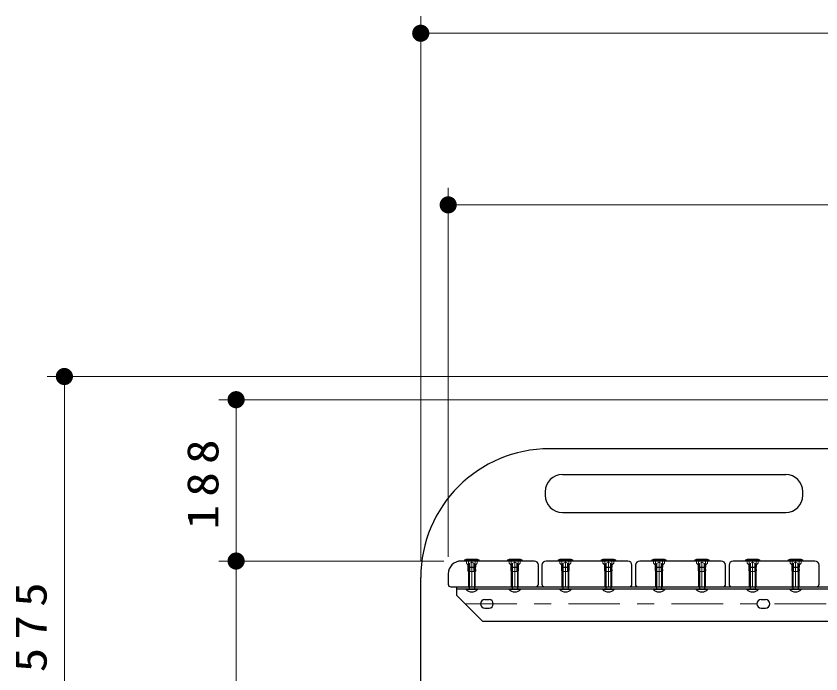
# Model space of a CAD drawing. Units: millimetres on the paper, scale 1:20. Extents: x -385 to 0, y 0 to 267.
# Drawn here: x -133.59 to -86.72, y 113 to 151.32 of the extents above; entities that cross this region are included whole.
import ezdxf

# ---------------------------------------------------------------- set-up
doc = ezdxf.new("R2010")
doc.units = ezdxf.units.MM
doc.linetypes.add('USER1', pattern=[4.5, 2.5, -2])
doc.linetypes.add('USER2', pattern=[6, 3, -1, 1, -1])
doc.layers.add('1_20', color=7, linetype='Continuous', lineweight=13)
doc.styles.add('ＭＳ ゴシック', font='')
doc.styles.get('ＭＳ ゴシック').set_extended_font_data('MS Gothic')

# ---------------------------------------------------------------- blocks, each defined once
blk = doc.blocks.new('filled_dot')
at = {"color": 0, "linetype": 'Continuous', "lineweight": -2, "const_width": 1.25}
blk.add_lwpolyline([(-0.625, 0, 1), (0.625, 0, 1)], format="xyb", close=True, dxfattribs=at)

msp = doc.modelspace()

# ---------------------------------------------------------------- linework, layer by layer
at = {"layer": '1_20'}
for p, q in [((-110.025, 119.613), (-110.025, 151.323)), ((-110.025, 150.323), (-54.025, 150.323)), ((-108.425, 119.823), (-108.425, 141.323)), ((-108.425, 140.323), (-59.375, 140.323)), ((-59.025, 130.323), (-131.775, 130.323)), ((-130.775, 101.573), (-130.775, 130.323)), ((-59.625, 128.973), (-121.775, 128.973)), ((-120.775, 119.573), (-120.775, 128.973)), ((-110.475, 119.573), (-121.775, 119.573)), ((-108.675, 119.573), (-121.775, 119.573)), ((-120.775, 101.573), (-120.775, 119.573)), ((-107.375, 119.673), (-107.475, 119.648)), ((-107.475, 119.648), (-106.625, 119.648)), ((-107.475, 119.648), (-107.475, 119.573)), ((-107.475, 119.573), (-106.625, 119.573)), ((-107.375, 119.673), (-106.725, 119.673)), ((-107.368, 119.548), (-107.368, 119.448)), ((-107.2, 119.423), (-107.05, 119.51)), ((-107.05, 119.51), (-106.9, 119.423)), ((-106.731, 119.548), (-106.731, 119.448)), ((-106.725, 119.673), (-106.625, 119.648)), ((-106.625, 119.648), (-106.625, 119.573)), ((-104.875, 119.673), (-104.975, 119.648)), ((-104.975, 119.648), (-104.125, 119.648)), ((-104.975, 119.648), (-104.975, 119.573)), ((-104.975, 119.573), (-104.125, 119.573)), ((-104.875, 119.673), (-104.225, 119.673)), ((-104.868, 119.548), (-104.868, 119.448)), ((-104.7, 119.423), (-104.55, 119.51)), ((-104.55, 119.51), (-104.4, 119.423)), ((-104.231, 119.548), (-104.231, 119.448)), ((-104.225, 119.673), (-104.125, 119.648)), ((-104.125, 119.648), (-104.125, 119.573)), ((-101.925, 119.673), (-102.025, 119.648)), ((-102.025, 119.648), (-101.175, 119.648)), ((-102.025, 119.648), (-102.025, 119.573)), ((-102.025, 119.573), (-101.175, 119.573)), ((-101.925, 119.673), (-101.275, 119.673)), ((-101.918, 119.548), (-101.918, 119.448)), ((-101.75, 119.423), (-101.6, 119.51)), ((-101.6, 119.51), (-101.45, 119.423)), ((-101.281, 119.548), (-101.281, 119.448)), ((-101.275, 119.673), (-101.175, 119.648)), ((-101.175, 119.648), (-101.175, 119.573)), ((-99.425, 119.673), (-99.525, 119.648)), ((-99.525, 119.648), (-98.675, 119.648)), ((-99.525, 119.648), (-99.525, 119.573)), ((-99.525, 119.573), (-98.675, 119.573)), ((-99.425, 119.673), (-98.775, 119.673)), ((-99.418, 119.548), (-99.418, 119.448)), ((-99.25, 119.423), (-99.1, 119.51)), ((-99.1, 119.51), (-98.95, 119.423)), ((-98.781, 119.548), (-98.781, 119.448)), ((-98.775, 119.673), (-98.675, 119.648)), ((-98.675, 119.648), (-98.675, 119.573)), ((-96.475, 119.673), (-96.575, 119.648)), ((-96.575, 119.648), (-95.725, 119.648)), ((-96.575, 119.648), (-96.575, 119.573)), ((-96.575, 119.573), (-95.725, 119.573)), ((-96.475, 119.673), (-95.825, 119.673)), ((-96.468, 119.548), (-96.468, 119.448)), ((-96.3, 119.423), (-96.15, 119.51)), ((-96.15, 119.51), (-96, 119.423)), ((-95.831, 119.548), (-95.831, 119.448)), ((-95.825, 119.673), (-95.725, 119.648)), ((-95.725, 119.648), (-95.725, 119.573)), ((-93.975, 119.673), (-94.075, 119.648)), ((-94.075, 119.648), (-93.225, 119.648)), ((-94.075, 119.648), (-94.075, 119.573)), ((-94.075, 119.573), (-93.225, 119.573)), ((-93.975, 119.673), (-93.325, 119.673)), ((-93.968, 119.548), (-93.968, 119.448)), ((-93.8, 119.423), (-93.65, 119.51)), ((-93.65, 119.51), (-93.5, 119.423)), ((-93.331, 119.548), (-93.331, 119.448)), ((-93.325, 119.673), (-93.225, 119.648)), ((-93.225, 119.648), (-93.225, 119.573)), ((-91.025, 119.673), (-91.125, 119.648)), ((-91.125, 119.648), (-90.275, 119.648)), ((-91.125, 119.648), (-91.125, 119.573)), ((-91.125, 119.573), (-90.275, 119.573)), ((-91.025, 119.673), (-90.375, 119.673)), ((-91.018, 119.548), (-91.018, 119.448)), ((-90.85, 119.423), (-90.7, 119.51)), ((-90.7, 119.51), (-90.55, 119.423)), ((-90.381, 119.548), (-90.381, 119.448)), ((-90.375, 119.673), (-90.275, 119.648)), ((-90.275, 119.648), (-90.275, 119.573)), ((-88.525, 119.673), (-88.625, 119.648)), ((-88.625, 119.648), (-87.775, 119.648)), ((-88.625, 119.648), (-88.625, 119.573)), ((-88.625, 119.573), (-87.775, 119.573)), ((-88.525, 119.673), (-87.875, 119.673)), ((-88.518, 119.548), (-88.518, 119.448)), ((-88.35, 119.423), (-88.2, 119.51)), ((-88.2, 119.51), (-88.05, 119.423)), ((-87.881, 119.548), (-87.881, 119.448)), ((-87.875, 119.673), (-87.775, 119.648)), ((-87.775, 119.648), (-87.775, 119.573)), ((-107.368, 119.448), (-107.293, 119.373)), ((-107.293, 119.373), (-107.29, 119.373)), ((-107.275, 119.358), (-107.275, 118.998)), ((-107.2, 119.423), (-107.2, 118.973)), ((-107.175, 119.438), (-107.175, 118.973)), ((-106.925, 119.438), (-106.925, 118.973)), ((-106.9, 119.423), (-106.9, 118.973)), ((-106.84, 119.223), (-106.825, 119.226)), ((-106.84, 119.223), (-106.84, 119.073)), ((-106.84, 119.073), (-106.825, 119.071)), ((-106.825, 119.358), (-106.825, 119.226)), ((-106.825, 119.071), (-106.825, 118.998)), ((-106.81, 119.373), (-106.806, 119.373)), ((-106.731, 119.448), (-106.806, 119.373)), ((-104.868, 119.448), (-104.793, 119.373)), ((-104.793, 119.373), (-104.79, 119.373)), ((-104.775, 119.358), (-104.775, 118.998)), ((-104.7, 119.423), (-104.7, 118.973)), ((-104.675, 119.438), (-104.675, 118.973)), ((-104.425, 119.438), (-104.425, 118.973)), ((-104.4, 119.423), (-104.4, 118.973)), ((-104.34, 119.223), (-104.325, 119.226)), ((-104.34, 119.223), (-104.34, 119.073)), ((-104.34, 119.073), (-104.325, 119.071)), ((-104.325, 119.358), (-104.325, 119.226)), ((-104.325, 119.071), (-104.325, 118.998)), ((-104.31, 119.373), (-104.306, 119.373)), ((-104.231, 119.448), (-104.306, 119.373)), ((-101.918, 119.448), (-101.843, 119.373)), ((-101.843, 119.373), (-101.84, 119.373)), ((-101.825, 119.358), (-101.825, 118.998)), ((-101.75, 119.423), (-101.75, 118.973)), ((-101.725, 119.438), (-101.725, 118.973)), ((-101.475, 119.438), (-101.475, 118.973)), ((-101.45, 119.423), (-101.45, 118.973)), ((-101.39, 119.223), (-101.375, 119.226)), ((-101.39, 119.223), (-101.39, 119.073)), ((-101.39, 119.073), (-101.375, 119.071)), ((-101.375, 119.358), (-101.375, 119.226)), ((-101.375, 119.071), (-101.375, 118.998)), ((-101.36, 119.373), (-101.356, 119.373)), ((-101.281, 119.448), (-101.356, 119.373)), ((-99.418, 119.448), (-99.343, 119.373)), ((-99.343, 119.373), (-99.34, 119.373)), ((-99.325, 119.358), (-99.325, 118.998)), ((-99.25, 119.423), (-99.25, 118.973)), ((-99.225, 119.438), (-99.225, 118.973)), ((-98.975, 119.438), (-98.975, 118.973)), ((-98.95, 119.423), (-98.95, 118.973)), ((-98.89, 119.223), (-98.875, 119.226)), ((-98.89, 119.223), (-98.89, 119.073)), ((-98.89, 119.073), (-98.875, 119.071)), ((-98.875, 119.358), (-98.875, 119.226)), ((-98.875, 119.071), (-98.875, 118.998)), ((-98.86, 119.373), (-98.856, 119.373)), ((-98.781, 119.448), (-98.856, 119.373)), ((-96.468, 119.448), (-96.393, 119.373)), ((-96.393, 119.373), (-96.39, 119.373)), ((-96.375, 119.358), (-96.375, 118.998)), ((-96.3, 119.423), (-96.3, 118.973)), ((-96.275, 119.438), (-96.275, 118.973)), ((-96.025, 119.438), (-96.025, 118.973)), ((-96, 119.423), (-96, 118.973)), ((-95.94, 119.223), (-95.925, 119.226)), ((-95.94, 119.223), (-95.94, 119.073)), ((-95.94, 119.073), (-95.925, 119.071)), ((-95.925, 119.358), (-95.925, 119.226)), ((-95.925, 119.071), (-95.925, 118.998)), ((-95.91, 119.373), (-95.906, 119.373)), ((-95.831, 119.448), (-95.906, 119.373)), ((-93.968, 119.448), (-93.893, 119.373)), ((-93.893, 119.373), (-93.89, 119.373)), ((-93.875, 119.358), (-93.875, 118.998)), ((-93.8, 119.423), (-93.8, 118.973)), ((-93.775, 119.438), (-93.775, 118.973)), ((-93.525, 119.438), (-93.525, 118.973)), ((-93.5, 119.423), (-93.5, 118.973)), ((-93.44, 119.223), (-93.425, 119.226)), ((-93.44, 119.223), (-93.44, 119.073)), ((-93.44, 119.073), (-93.425, 119.071)), ((-93.425, 119.358), (-93.425, 119.226)), ((-93.425, 119.071), (-93.425, 118.998)), ((-93.41, 119.373), (-93.406, 119.373)), ((-93.331, 119.448), (-93.406, 119.373)), ((-91.018, 119.448), (-90.943, 119.373)), ((-90.943, 119.373), (-90.94, 119.373)), ((-90.925, 119.358), (-90.925, 118.998)), ((-90.85, 119.423), (-90.85, 118.973)), ((-90.825, 119.438), (-90.825, 118.973)), ((-90.575, 119.438), (-90.575, 118.973)), ((-90.55, 119.423), (-90.55, 118.973)), ((-90.49, 119.223), (-90.475, 119.226)), ((-90.49, 119.223), (-90.49, 119.073)), ((-90.49, 119.073), (-90.475, 119.071)), ((-90.475, 119.358), (-90.475, 119.226)), ((-90.475, 119.071), (-90.475, 118.998)), ((-90.46, 119.373), (-90.456, 119.373)), ((-90.381, 119.448), (-90.456, 119.373)), ((-88.518, 119.448), (-88.443, 119.373)), ((-88.443, 119.373), (-88.44, 119.373)), ((-88.425, 119.358), (-88.425, 118.998)), ((-88.35, 119.423), (-88.35, 118.973)), ((-88.325, 119.438), (-88.325, 118.973)), ((-88.075, 119.438), (-88.075, 118.973)), ((-88.05, 119.423), (-88.05, 118.973)), ((-87.99, 119.223), (-87.975, 119.226)), ((-87.99, 119.223), (-87.99, 119.073)), ((-87.99, 119.073), (-87.975, 119.071)), ((-87.975, 119.358), (-87.975, 119.226)), ((-87.975, 119.071), (-87.975, 118.998)), ((-87.96, 119.373), (-87.956, 119.373)), ((-87.881, 119.448), (-87.956, 119.373)), ((-107.25, 118.973), (-107.275, 118.998)), ((-107.25, 118.973), (-106.85, 118.973)), ((-106.85, 118.973), (-106.825, 118.998)), ((-104.75, 118.973), (-104.775, 118.998)), ((-104.75, 118.973), (-104.35, 118.973)), ((-104.35, 118.973), (-104.325, 118.998)), ((-101.8, 118.973), (-101.825, 118.998)), ((-101.8, 118.973), (-101.4, 118.973)), ((-101.4, 118.973), (-101.375, 118.998)), ((-99.3, 118.973), (-99.325, 118.998)), ((-99.3, 118.973), (-98.9, 118.973)), ((-98.9, 118.973), (-98.875, 118.998)), ((-96.35, 118.973), (-96.375, 118.998)), ((-96.35, 118.973), (-95.95, 118.973)), ((-95.95, 118.973), (-95.925, 118.998)), ((-93.85, 118.973), (-93.875, 118.998)), ((-93.85, 118.973), (-93.45, 118.973)), ((-93.45, 118.973), (-93.425, 118.998)), ((-90.9, 118.973), (-90.925, 118.998)), ((-90.9, 118.973), (-90.5, 118.973)), ((-90.5, 118.973), (-90.475, 118.998)), ((-88.4, 118.973), (-88.425, 118.998)), ((-88.4, 118.973), (-88, 118.973)), ((-88, 118.973), (-87.975, 118.998))]:
    msp.add_line(p, q, dxfattribs=at)
at = {"layer": '1_20', "color": 4, "lineweight": 25}
for p, q in [((-86.275, 126.113), (-102.525, 126.113)), ((-101.775, 124.613), (-88.775, 124.613)), ((-102.775, 123.613), (-102.775, 123.403)), ((-87.775, 123.403), (-87.775, 123.613)), ((-101.775, 122.403), (-88.775, 122.403)), ((-110.025, 103.073), (-110.025, 118.613))]:
    msp.add_line(p, q, dxfattribs=at)
at = {"layer": '1_20', "color": 20, "lineweight": 25}
for p, q in [((-103.425, 119.573), (-107.675, 119.573)), ((-97.975, 119.573), (-102.725, 119.573)), ((-92.525, 119.573), (-97.275, 119.573)), ((-87.075, 119.573), (-91.825, 119.573)), ((-103.175, 118.223), (-103.175, 119.323)), ((-102.975, 119.323), (-102.975, 118.223)), ((-97.725, 118.223), (-97.725, 119.323)), ((-97.525, 119.323), (-97.525, 118.223)), ((-92.275, 118.223), (-92.275, 119.323)), ((-92.075, 119.323), (-92.075, 118.223)), ((-86.825, 118.223), (-86.825, 119.323)), ((-108.425, 118.823), (-108.425, 118.223)), ((-108.275, 118.073), (-103.325, 118.073)), ((-102.825, 118.073), (-97.875, 118.073)), ((-97.375, 118.073), (-92.425, 118.073)), ((-91.925, 118.073), (-86.975, 118.073))]:
    msp.add_line(p, q, dxfattribs=at)
at = {"layer": '1_20', "linetype": 'USER1'}
for p, q in [((-107.25, 118.073), (-107.25, 119.573)), ((-106.85, 118.073), (-106.85, 119.573)), ((-104.75, 118.073), (-104.75, 119.573)), ((-104.35, 118.073), (-104.35, 119.573)), ((-101.8, 118.073), (-101.8, 119.573)), ((-101.4, 118.073), (-101.4, 119.573)), ((-99.3, 118.073), (-99.3, 119.573)), ((-98.9, 118.073), (-98.9, 119.573)), ((-96.35, 118.073), (-96.35, 119.573)), ((-95.95, 118.073), (-95.95, 119.573)), ((-93.85, 118.073), (-93.85, 119.573)), ((-93.45, 118.073), (-93.45, 119.573)), ((-90.9, 118.073), (-90.9, 119.573)), ((-90.5, 118.073), (-90.5, 119.573)), ((-88.4, 118.073), (-88.4, 119.573)), ((-88, 118.073), (-88, 119.573))]:
    msp.add_line(p, q, dxfattribs=at)
at = {"layer": '1_20', "linetype": 'USER2'}
for p, q in [((-107.05, 118.073), (-107.05, 119.573)), ((-104.55, 118.073), (-104.55, 119.573)), ((-101.6, 118.073), (-101.6, 119.573)), ((-99.1, 118.073), (-99.1, 119.573)), ((-96.15, 118.073), (-96.15, 119.573)), ((-93.65, 118.073), (-93.65, 119.573)), ((-90.7, 118.073), (-90.7, 119.573)), ((-88.2, 118.073), (-88.2, 119.573))]:
    msp.add_line(p, q, dxfattribs=at)
at = {"layer": '1_20', "lineweight": 25}
for p, q in [((-107.2, 119.208), (-107.2, 117.958)), ((-107.2, 119.208), (-106.9, 119.208)), ((-106.9, 119.208), (-106.9, 117.958)), ((-104.7, 119.208), (-104.7, 117.958)), ((-104.7, 119.208), (-104.4, 119.208)), ((-104.4, 119.208), (-104.4, 117.958)), ((-101.75, 119.208), (-101.75, 117.958)), ((-101.75, 119.208), (-101.45, 119.208)), ((-101.45, 119.208), (-101.45, 117.958)), ((-99.25, 119.208), (-99.25, 117.958)), ((-99.25, 119.208), (-98.95, 119.208)), ((-98.95, 119.208), (-98.95, 117.958)), ((-96.3, 119.208), (-96.3, 117.958)), ((-96.3, 119.208), (-96, 119.208)), ((-96, 119.208), (-96, 117.958)), ((-93.8, 119.208), (-93.8, 117.958)), ((-93.8, 119.208), (-93.5, 119.208)), ((-93.5, 119.208), (-93.5, 117.958)), ((-90.85, 119.208), (-90.85, 117.958)), ((-90.85, 119.208), (-90.55, 119.208)), ((-90.55, 119.208), (-90.55, 117.958)), ((-88.35, 119.208), (-88.35, 117.958)), ((-88.35, 119.208), (-88.05, 119.208)), ((-88.05, 119.208), (-88.05, 117.958)), ((-107.925, 117.573), (-107.925, 118.073)), ((-107.4, 117.958), (-106.7, 117.958)), ((-107.4, 117.958), (-107.4, 117.933)), ((-107.4, 117.933), (-106.7, 117.933)), ((-106.7, 117.958), (-106.7, 117.933)), ((-104.9, 117.958), (-104.2, 117.958)), ((-104.9, 117.958), (-104.9, 117.933)), ((-104.9, 117.933), (-104.2, 117.933)), ((-104.2, 117.958), (-104.2, 117.933)), ((-101.95, 117.958), (-101.25, 117.958)), ((-101.95, 117.958), (-101.95, 117.933)), ((-101.95, 117.933), (-101.25, 117.933)), ((-101.25, 117.958), (-101.25, 117.933)), ((-99.45, 117.958), (-98.75, 117.958)), ((-99.45, 117.958), (-99.45, 117.933)), ((-99.45, 117.933), (-98.75, 117.933)), ((-98.75, 117.958), (-98.75, 117.933)), ((-96.5, 117.958), (-95.8, 117.958)), ((-96.5, 117.958), (-96.5, 117.933)), ((-96.5, 117.933), (-95.8, 117.933)), ((-95.8, 117.958), (-95.8, 117.933)), ((-94, 117.958), (-93.3, 117.958)), ((-94, 117.958), (-94, 117.933)), ((-94, 117.933), (-93.3, 117.933)), ((-93.3, 117.958), (-93.3, 117.933)), ((-91.05, 117.958), (-90.35, 117.958)), ((-91.05, 117.958), (-91.05, 117.933)), ((-91.05, 117.933), (-90.35, 117.933)), ((-90.35, 117.958), (-90.35, 117.933)), ((-88.55, 117.958), (-87.85, 117.958)), ((-88.55, 117.958), (-88.55, 117.933)), ((-88.55, 117.933), (-87.85, 117.933)), ((-87.85, 117.958), (-87.85, 117.933)), ((-107.925, 117.573), (-106.425, 116.073)), ((-106.3, 117.323), (-106.05, 117.323)), ((-90.2, 117.323), (-89.95, 117.323)), ((-106.3, 116.823), (-106.05, 116.823)), ((-90.2, 116.823), (-89.95, 116.823))]:
    msp.add_line(p, q, dxfattribs=at)
at = {"layer": '1_20', "color": 2, "lineweight": 25}
for p, q in [((-107.925, 117.958), (-107.925, 118.073)), ((-107.925, 118.073), (-57.875, 118.073)), ((-107.925, 117.958), (-57.99, 117.958)), ((-106.425, 116.073), (-57.375, 116.073))]:
    msp.add_line(p, q, dxfattribs=at)
at = {"layer": '1_20', "color": 2, "linetype": 'USER2'}
msp.add_line((-107.425, 117.073), (-56.875, 117.073), dxfattribs=at)
at = {"layer": '1_20', "color": 4, "lineweight": 25}
for centre, radius, start, end in [((-102.525, 118.613), 7.5, 90, 180), ((-101.775, 123.613), 1, 90, 180), ((-88.775, 123.613), 1, 0, 90), ((-101.775, 123.403), 1, 180, 270), ((-88.775, 123.403), 1, 270, 0)]:
    msp.add_arc(centre, radius, start, end, dxfattribs=at)
at = {"layer": '1_20', "color": 20, "lineweight": 25}
for centre, radius, start, end in [((-107.675, 118.823), 0.75, 90, 180), ((-103.425, 119.323), 0.25, 0, 90), ((-102.725, 119.323), 0.25, 90, 180), ((-97.975, 119.323), 0.25, 0, 90), ((-97.275, 119.323), 0.25, 90, 180), ((-92.525, 119.323), 0.25, 0, 90), ((-91.825, 119.323), 0.25, 90, 180), ((-87.075, 119.323), 0.25, 0, 90), ((-108.275, 118.223), 0.15, 180, 270), ((-103.325, 118.223), 0.15, 270, 0), ((-102.825, 118.223), 0.15, 180, 270), ((-97.875, 118.223), 0.15, 270, 0), ((-97.375, 118.223), 0.15, 180, 270), ((-92.425, 118.223), 0.15, 270, 0), ((-91.925, 118.223), 0.15, 180, 270), ((-86.975, 118.223), 0.15, 270, 0)]:
    msp.add_arc(centre, radius, start, end, dxfattribs=at)
at = {"layer": '1_20'}
for centre, radius, start, end in [((-107.393, 119.548), 0.025, 0, 90), ((-106.706, 119.548), 0.025, 90, 180), ((-104.893, 119.548), 0.025, 0, 90), ((-104.206, 119.548), 0.025, 90, 180), ((-101.943, 119.548), 0.025, 0, 90), ((-101.256, 119.548), 0.025, 90, 180), ((-99.443, 119.548), 0.025, 0, 90), ((-98.756, 119.548), 0.025, 90, 180), ((-96.493, 119.548), 0.025, 0, 90), ((-95.806, 119.548), 0.025, 90, 180), ((-93.993, 119.548), 0.025, 0, 90), ((-93.306, 119.548), 0.025, 90, 180), ((-91.043, 119.548), 0.025, 0, 90), ((-90.356, 119.548), 0.025, 90, 180), ((-88.543, 119.548), 0.025, 0, 90), ((-87.856, 119.548), 0.025, 90, 180), ((-107.29, 119.358), 0.015, 0, 90), ((-106.81, 119.358), 0.015, 90, 180), ((-104.79, 119.358), 0.015, 0, 90), ((-104.31, 119.358), 0.015, 90, 180), ((-101.84, 119.358), 0.015, 0, 90), ((-101.36, 119.358), 0.015, 90, 180), ((-99.34, 119.358), 0.015, 0, 90), ((-98.86, 119.358), 0.015, 90, 180), ((-96.39, 119.358), 0.015, 0, 90), ((-95.91, 119.358), 0.015, 90, 180), ((-93.89, 119.358), 0.015, 0, 90), ((-93.41, 119.358), 0.015, 90, 180), ((-90.94, 119.358), 0.015, 0, 90), ((-90.46, 119.358), 0.015, 90, 180), ((-88.44, 119.358), 0.015, 0, 90), ((-87.96, 119.358), 0.015, 90, 180)]:
    msp.add_arc(centre, radius, start, end, dxfattribs=at)
at = {"layer": '1_20', "lineweight": 25}
for centre, radius, start, end in [((-107.05, 118.236), 0.463, 220.8657, 319.1343), ((-104.55, 118.236), 0.463, 220.8657, 319.1343), ((-101.6, 118.236), 0.463, 220.8657, 319.1343), ((-99.1, 118.236), 0.463, 220.8657, 319.1343), ((-96.15, 118.236), 0.463, 220.8657, 319.1343), ((-93.65, 118.236), 0.463, 220.8657, 319.1343), ((-90.7, 118.236), 0.463, 220.8657, 319.1343), ((-88.2, 118.236), 0.463, 220.8657, 319.1343), ((-106.3, 117.073), 0.25, 90, 270), ((-106.05, 117.073), 0.25, 270, 90), ((-90.2, 117.073), 0.25, 90, 270), ((-89.95, 117.073), 0.25, 270, 90)]:
    msp.add_arc(centre, radius, start, end, dxfattribs=at)

# ---------------------------------------------------------------- block references
at = {"layer": '1_20', "xscale": 0.4, "yscale": 0.4}
for p in [(-110.025, 150.323), (-108.425, 140.323)]:
    msp.add_blockref('filled_dot', p, dxfattribs=at)
for p, rotation in [((-130.775, 130.323), 270), ((-120.775, 128.973), 270), ((-120.775, 119.573), 270), ((-120.775, 119.573), 90)]:
    msp.add_blockref('filled_dot', p, dxfattribs=dict(at, rotation=rotation))

# ---------------------------------------------------------------- texts
at = {"layer": '1_20', "char_height": 1.833, "attachment_point": 8, "rotation": 90, "style": 'ＭＳ ゴシック'}
for s, insert in [('\\T1.33;\\W1.15;188', (-121.775, 124.273)), ('\\T1.33;\\W1.15;575', (-131.775, 115.948))]:
    msp.add_mtext(s, dxfattribs=dict(at, insert=insert))

doc.saveas('drawing.dxf')
